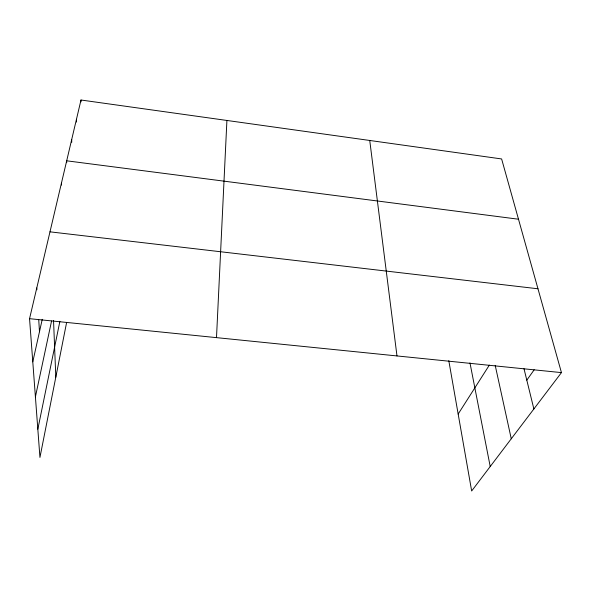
<?xml version="1.0" encoding="UTF-8"?>
<svg xmlns="http://www.w3.org/2000/svg" width="591" height="591" viewBox="0 0 591 591"><rect width="100%" height="100%" fill="white"/><g stroke="black" fill="none" stroke-linecap="round" stroke-linejoin="round"><path stroke-width="0.89" d="M216.498 337.631L226.914 120.461M66.547 322.804L39.944 457.427L29.55 318.682L80.997 100.012L501.619 158.949L561.45 372.611L471.662 490.988L448.798 360.673M37.831 429.177L59.883 321.341M35.408 396.864L51.557 321.009M32.786 361.84L42.242 319.325M458.165 414.047L489.326 365.135M526.795 380.153L534.19 369.781M29.55 318.682L561.45 372.611M49.984 231.835L537.973 288.777M518.492 219.224L66.694 160.811L66.724 162.658M523.988 368.688L533.872 408.965M495.199 365.371L511.259 438.773M469.971 362.881L490.212 466.528M369.744 140.473L396.982 355.93M36.775 287.957L36.893 289.782M38.747 319.894L39.479 331.75M53.537 320.425L55.813 377.117M61.42 183.232L61.464 185.072M71.703 139.528L71.733 142.291M76.468 119.286L76.483 122.049M80.997 100.012L80.997 101.859"/></g></svg>
